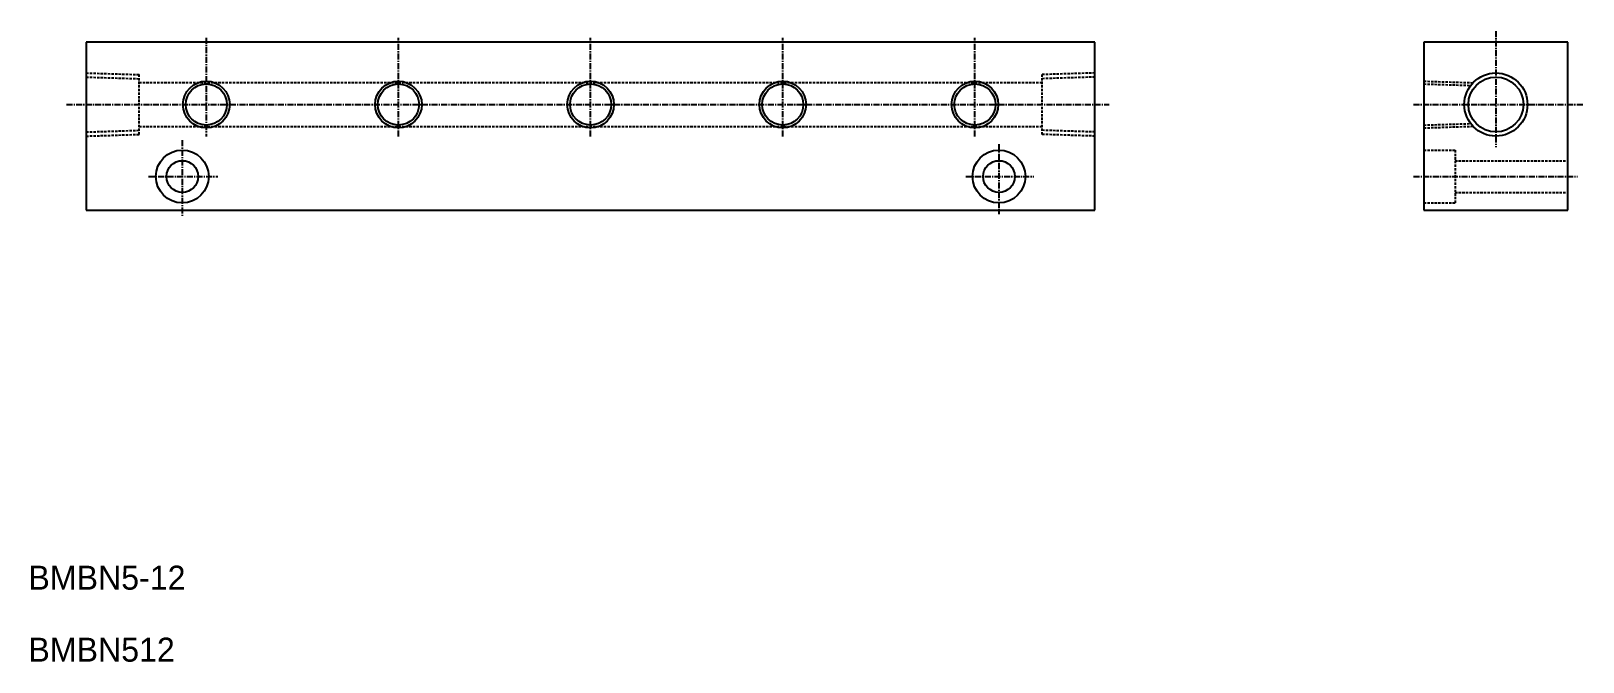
# Model space of a CAD drawing. Extents: x 1721 to 2219, y 4854 to 6783.
# Drawn here: x 1896.1 to 2219.2, y 6651.5 to 6783 of the extents above.
import ezdxf

# ---------------------------------------------------------------- set-up
doc = ezdxf.new("R2010")
doc.units = 0
doc.linetypes.add('CENTER', pattern=[2, 1.25, -0.25, 0.25, -0.25])
doc.linetypes.add('DASHED', pattern=[0.75, 0.5, -0.25])
doc.layers.get('0').update_dxf_attribs({"linetype": 'CONTINUOUS'})
doc.layers.add('CENTER', color=1, linetype='CENTER')

msp = doc.modelspace()

# ---------------------------------------------------------------- linework, layer by layer
at = {"color": 7, "linetype": 'CONTINUOUS'}
for p, q in [((2117.584, 6780.651), (1907.584, 6780.651)), ((1907.584, 6780.651), (1907.584, 6745.651)), ((1907.584, 6780.651), (1907.584, 6745.651)), ((2117.584, 6745.651), (2117.584, 6780.651)), ((2186.04, 6780.651), (2186.04, 6745.651)), ((2216.04, 6780.651), (2186.04, 6780.651)), ((2216.04, 6745.651), (2216.04, 6780.651)), ((1907.584, 6745.651), (2117.584, 6745.651)), ((2186.04, 6745.651), (2216.04, 6745.651))]:
    msp.add_line(p, q, dxfattribs=at)
at = {"color": 3, "linetype": 'DASHED'}
for p, q in [((1907.584, 6774.229), (1918.584, 6773.883)), ((1907.584, 6773.373), (1918.584, 6773.027)), ((1918.584, 6761.418), (1918.584, 6773.883)), ((1918.584, 6772.251), (2106.584, 6772.251)), ((2117.584, 6774.229), (2106.584, 6773.883)), ((2106.584, 6761.418), (2106.584, 6773.883)), ((2117.584, 6773.373), (2106.584, 6773.027)), ((2186.04, 6772.515), (2196.281, 6772.193)), ((2186.04, 6771.934), (2195.799, 6771.627)), ((1907.584, 6761.928), (1918.584, 6762.274)), ((1918.584, 6763.051), (2106.584, 6763.051)), ((2117.584, 6761.928), (2106.584, 6762.274)), ((2186.04, 6763.368), (2195.799, 6763.674)), ((2186.04, 6762.787), (2196.281, 6763.108)), ((1907.584, 6761.072), (1918.584, 6761.418)), ((2117.584, 6761.072), (2106.584, 6761.418)), ((2186.04, 6758.151), (2192.54, 6758.151)), ((2192.54, 6758.151), (2192.54, 6747.151)), ((2192.54, 6755.951), (2216.04, 6755.951)), ((2192.54, 6749.351), (2216.04, 6749.351)), ((2186.04, 6747.151), (2192.54, 6747.151))]:
    msp.add_line(p, q, dxfattribs=at)
for p, q in [((1965.584, 6772.251), (1965.584, 6772.251)), ((2012.584, 6772.251), (2012.584, 6772.251))]:
    msp.add_line(p, q)
at = {"color": 3, "linetype": 'CONTINUOUS'}
for centre, radius in [((1932.584, 6767.651), 4.864), ((1972.584, 6767.651), 4.864), ((2012.584, 6767.651), 4.864), ((2052.584, 6767.651), 4.864), ((2092.584, 6767.651), 4.864), ((2201.04, 6767.651), 6.579)]:
    msp.add_circle(centre, radius, dxfattribs=at)
at = {"color": 7, "linetype": 'CONTINUOUS'}
for centre, radius in [((1932.584, 6767.651), 4.283), ((1972.584, 6767.651), 4.283), ((2012.584, 6767.651), 4.283), ((2052.584, 6767.651), 4.283), ((2092.584, 6767.651), 4.283), ((2201.04, 6767.651), 5.723), ((1927.584, 6752.651), 5.5), ((1927.584, 6752.651), 3.3), ((2097.584, 6752.651), 5.5), ((2097.584, 6752.651), 3.3)]:
    msp.add_circle(centre, radius, dxfattribs=at)
at = {"layer": 'CENTER', "color": 1, "linetype": 'CENTER'}
for p, q in [((1932.584, 6781.576), (1932.584, 6761.016)), ((1972.584, 6761.016), (1972.584, 6781.576)), ((2012.584, 6761.016), (2012.584, 6781.576)), ((2052.584, 6761.016), (2052.584, 6781.576)), ((2092.584, 6761.016), (2092.584, 6781.576)), ((2201.04, 6782.968), (2201.04, 6758.736)), ((1903.474, 6767.651), (2120.567, 6767.651)), ((2183.866, 6767.651), (2219.165, 6767.651)), ((1927.584, 6760.189), (1927.584, 6744.418)), ((2097.584, 6759.403), (2097.584, 6744.786)), ((1920.533, 6752.651), (1934.968, 6752.651)), ((2090.662, 6752.651), (2104.835, 6752.651)), ((2183.892, 6752.651), (2218.021, 6752.651))]:
    msp.add_line(p, q, dxfattribs=at)

# ---------------------------------------------------------------- texts
at = {"color": 7, "linetype": 'CONTINUOUS'}
for s, p in [('BMBN5-12', (1895.547, 6666.565)), ('BMBN512', (1895.547, 6651.565))]:
    msp.add_text(s, height=5, dxfattribs=at).set_placement(p)

doc.saveas('drawing.dxf')
